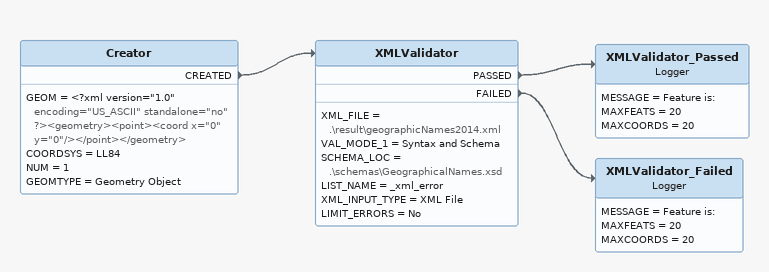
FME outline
Creator
    GEOM = <?xml version="1.0" encoding="US_ASCII" standalone="no" ?><geometry><point><coord x="0" y="0"/></point></geometry>
    COORDSYS = LL84
    NUM = 1
    GEOMTYPE = Geometry Object
    CREATED -> XMLValidator
XMLValidator
    XML_FILE = .\result\geographicNames2014.xml
    VAL_MODE_1 = Syntax and Schema
    SCHEMA_LOC = .\schemas\GeographicalNames.xsd
    LIST_NAME = _xml_error
    XML_INPUT_TYPE = XML File
    LIMIT_ERRORS = No
    PASSED -> XMLValidator_Passed
    FAILED -> XMLValidator_Failed
XMLValidator_Passed: Logger
    MESSAGE = Feature is:
    MAXFEATS = 20
    MAXCOORDS = 20
XMLValidator_Failed: Logger
    MESSAGE = Feature is:
    MAXFEATS = 20
    MAXCOORDS = 20
